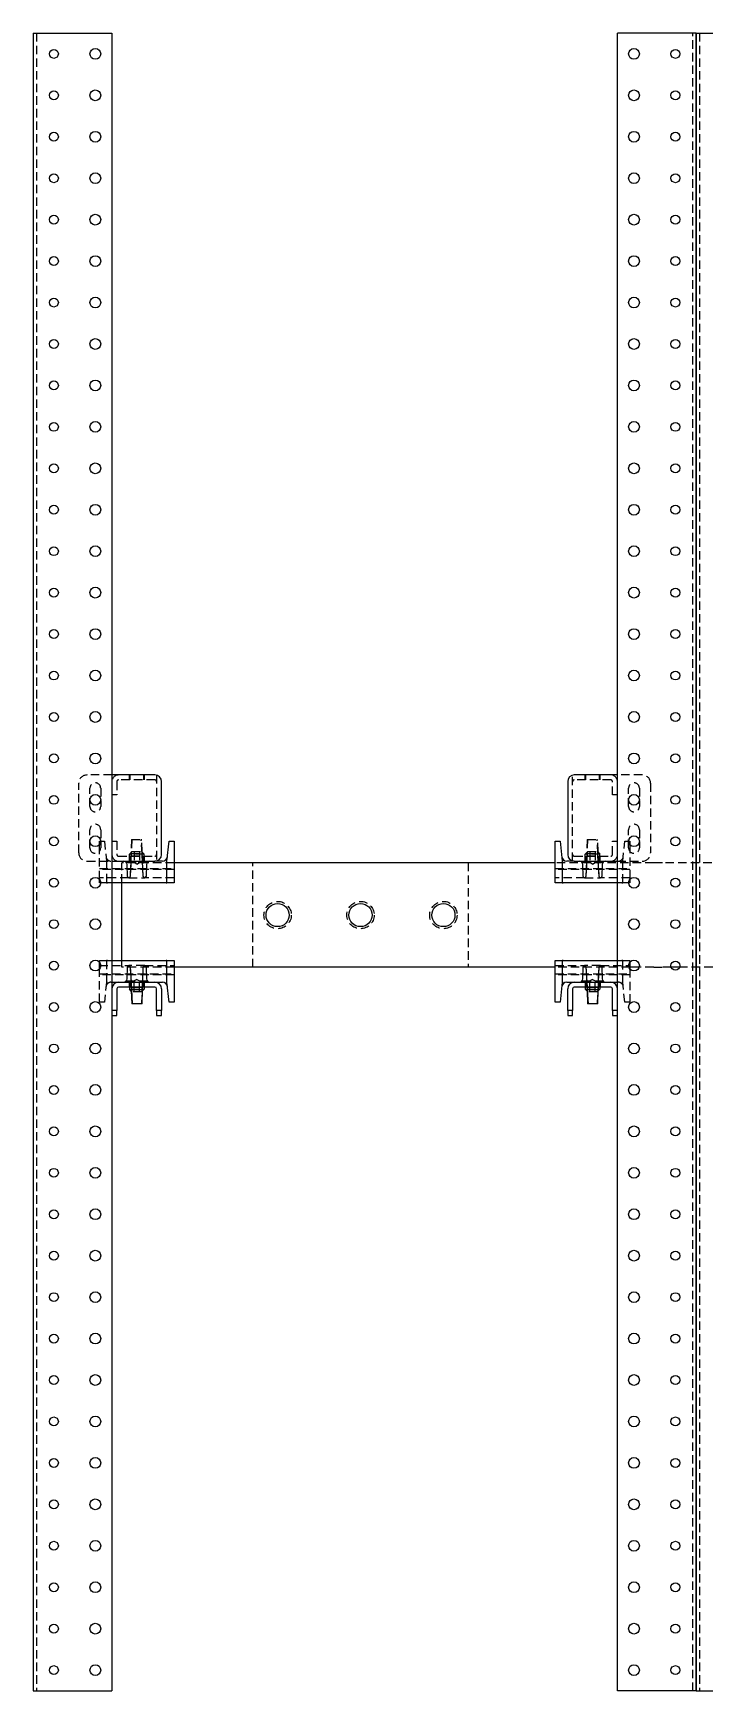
# Model space of a CAD drawing. Header units: millimetres. Extents: x -116965 to 323937, y 291661 to 566926.
# Drawn here: x -14175 to -13922, y 326066 to 326691 of the extents above; entities that cross this region are included whole.
import ezdxf

# ---------------------------------------------------------------- set-up
doc = ezdxf.new("R2010")
doc.units = ezdxf.units.MM
doc.linetypes.add('HIDDEN2', pattern=[4.7625, 3.175, -1.5875])
doc.layers.add('ALPHA', color=255, linetype='Continuous')
doc.layers.add('Pointille_Court', color=40, linetype='HIDDEN2', lineweight=25)

msp = doc.modelspace()

# ---------------------------------------------------------------- linework, layer by layer
at = {"layer": 'ALPHA'}
for p, q in [((-14175.464725, 326690.706516), (-14145.777225, 326690.706516)), ((-14175.464725, 326690.706516), (-14175.464725, 326065.706516)), ((-14145.777225, 326690.706516), (-14145.777225, 326065.706516)), ((-13955.152225, 326065.706516), (-13955.152225, 326690.706516)), ((-13925.464725, 326690.706516), (-13955.152225, 326690.706516)), ((-13925.464725, 326690.706516), (-13895.777225, 326690.706516)), ((-13925.464725, 326690.706516), (-13925.464725, 326065.706516)), ((-13925.464725, 326065.706516), (-13925.464725, 326690.706516)), ((-14129.527225, 326411.019016), (-14145.777225, 326411.019016)), ((-14127.027225, 326381.019016), (-14127.027225, 326408.519016)), ((-13973.902225, 326408.519016), (-13973.902225, 326381.019016)), ((-13955.152225, 326411.019016), (-13971.402225, 326411.019016)), ((-14150.464725, 326384.721106), (-14150.464725, 326386.019016)), ((-14150.464725, 326386.019016), (-14149.995975, 326386.019016)), ((-14125.003007, 326378.519016), (-14124.214725, 326386.019016)), ((-14124.214725, 326386.019016), (-14122.339725, 326386.019016)), ((-14122.339725, 326386.019016), (-14122.339725, 326370.394016)), ((-13978.589725, 326370.394016), (-13978.589725, 326386.019016)), ((-13978.589725, 326386.019016), (-13976.714725, 326386.019016)), ((-13976.714725, 326386.019016), (-13975.926443, 326378.519016)), ((-13950.933475, 326386.019016), (-13950.464725, 326386.019016)), ((-13950.464725, 326386.019016), (-13950.464725, 326384.721106)), ((-14145.777225, 326378.519016), (-14129.527225, 326378.519016)), ((-14139.905523, 326372.721407), (-14140.065852, 326377.312641)), ((-14138.682458, 326378.519016), (-14138.886322, 326372.721294)), ((-14133.927094, 326372.71146), (-14134.253522, 326378.519016)), ((-14132.738598, 326377.312641), (-14132.898927, 326372.721407)), ((-14126.691264, 326378.519016), (-14129.527225, 326378.519016)), ((-14125.003007, 326378.519016), (-14125.314725, 326378.519016)), ((-14125.002225, 326378.519016), (-14125.003007, 326378.519016)), ((-14125.002225, 326370.394016), (-14125.002225, 326378.519016)), ((-13978.589725, 326377.894016), (-14122.339725, 326377.894016)), ((-13975.926443, 326378.519016), (-13975.927225, 326378.519016)), ((-13975.927225, 326378.519016), (-13975.927225, 326370.394016)), ((-13975.614725, 326378.519016), (-13975.926443, 326378.519016)), ((-13971.402225, 326378.519016), (-13974.238186, 326378.519016)), ((-13971.402225, 326378.519016), (-13955.152225, 326378.519016)), ((-13968.030523, 326372.721407), (-13968.190852, 326377.312641)), ((-13966.807458, 326378.519016), (-13967.011322, 326372.721294)), ((-13962.052094, 326372.71146), (-13962.378522, 326378.519016)), ((-13960.863598, 326377.312641), (-13961.023927, 326372.721407)), ((-14150.464725, 326370.394016), (-14150.464725, 326371.691926)), ((-14149.995975, 326370.394016), (-14150.464725, 326370.394016)), ((-14125.314725, 326370.394016), (-14145.777225, 326370.394016)), ((-14142.027225, 326341.019016), (-14142.027225, 326370.394016)), ((-14139.354782, 326372.269016), (-14139.437058, 326372.269016)), ((-14133.367392, 326372.269016), (-14133.459082, 326372.269016)), ((-14125.314725, 326370.394016), (-14125.002225, 326370.394016)), ((-14122.339725, 326370.394016), (-14125.002225, 326370.394016)), ((-13975.927225, 326370.394016), (-13978.589725, 326370.394016)), ((-13975.927225, 326370.394016), (-13975.614725, 326370.394016)), ((-13955.152225, 326370.394016), (-13975.614725, 326370.394016)), ((-13967.479782, 326372.269016), (-13967.562058, 326372.269016)), ((-13961.492392, 326372.269016), (-13961.584082, 326372.269016)), ((-13950.464725, 326370.394016), (-13950.933475, 326370.394016)), ((-13950.464725, 326371.691926), (-13950.464725, 326370.394016)), ((-14150.464725, 326337.846106), (-14150.464725, 326340.441926)), ((-14145.777225, 326341.019016), (-14125.314725, 326341.019016)), ((-14140.065852, 326334.100392), (-14139.905523, 326338.691625)), ((-14139.437058, 326339.144016), (-14139.345368, 326339.144016)), ((-14138.877356, 326338.701572), (-14138.550928, 326332.894016)), ((-14134.121992, 326332.894016), (-14133.918128, 326338.691738)), ((-14133.449668, 326339.144016), (-14133.367392, 326339.144016)), ((-14132.898927, 326338.691625), (-14132.738598, 326334.100392)), ((-14125.002225, 326341.019016), (-14125.314725, 326341.019016)), ((-14125.002225, 326341.019016), (-14122.339725, 326341.019016)), ((-14125.002225, 326332.894016), (-14125.002225, 326341.019016)), ((-14122.339725, 326341.019016), (-14122.339725, 326325.394016)), ((-13978.589725, 326338.519016), (-14122.339725, 326338.519016)), ((-13978.589725, 326341.019016), (-13975.927225, 326341.019016)), ((-13978.589725, 326325.394016), (-13978.589725, 326341.019016)), ((-13975.927225, 326341.019016), (-13975.927225, 326332.894016)), ((-13975.614725, 326341.019016), (-13975.927225, 326341.019016)), ((-13975.614725, 326341.019016), (-13955.152225, 326341.019016)), ((-13968.190852, 326334.100392), (-13968.030523, 326338.691625)), ((-13967.562058, 326339.144016), (-13967.470368, 326339.144016)), ((-13967.002356, 326338.701572), (-13966.675928, 326332.894016)), ((-13962.246992, 326332.894016), (-13962.043128, 326338.691738)), ((-13961.574668, 326339.144016), (-13961.492392, 326339.144016)), ((-13961.023927, 326338.691625), (-13960.863598, 326334.100392)), ((-13950.464725, 326340.441926), (-13950.464725, 326337.846106)), ((-13946.969519, 326338.519016), (-13950.464725, 326338.519016)), ((-13931.709733, 326338.519016), (-13934.844717, 326338.519016)), ((-14145.777225, 326332.894016), (-14143.277225, 326332.894016)), ((-14143.277225, 326332.894016), (-14129.527225, 326332.894016)), ((-14129.527225, 326332.894016), (-14126.691264, 326332.894016)), ((-14125.314725, 326332.894016), (-14125.003007, 326332.894016)), ((-14124.214725, 326325.394016), (-14125.003007, 326332.894016)), ((-14125.003007, 326332.894016), (-14125.002225, 326332.894016)), ((-13975.926443, 326332.894016), (-13976.714725, 326325.394016)), ((-13975.927225, 326332.894016), (-13975.926443, 326332.894016)), ((-13975.926443, 326332.894016), (-13975.614725, 326332.894016)), ((-13974.238186, 326332.894016), (-13971.402225, 326332.894016)), ((-13971.402225, 326332.894016), (-13957.652225, 326332.894016)), ((-13957.652225, 326332.894016), (-13955.152225, 326332.894016)), ((-14143.902225, 326330.394016), (-14143.902225, 326322.269016)), ((-14129.527225, 326331.019016), (-14143.277225, 326331.019016)), ((-14139.152225, 326331.019016), (-14139.152225, 326330.237766)), ((-14138.356925, 326329.442466), (-14139.152225, 326330.237766)), ((-14139.152225, 326330.237766), (-14138.401627, 326330.237766)), ((-14138.486032, 326329.571573), (-14138.277225, 326324.769016)), ((-14138.445539, 326331.019016), (-14138.438513, 326330.894016)), ((-14134.192317, 326330.894016), (-14138.438513, 326330.894016)), ((-14138.438513, 326330.894016), (-14138.385818, 326329.956516)), ((-14134.225282, 326329.956516), (-14138.385818, 326329.956516)), ((-14138.385818, 326329.956516), (-14138.094242, 326324.769016)), ((-14134.407688, 326324.769016), (-14134.225282, 326329.956516)), ((-14134.235917, 326329.654075), (-14133.652225, 326330.237766)), ((-14134.225282, 326329.956516), (-14134.192317, 326330.894016)), ((-14134.215392, 326330.237766), (-14133.652225, 326330.237766)), ((-14134.192317, 326330.894016), (-14134.187922, 326331.019016)), ((-14133.652225, 326331.019016), (-14133.652225, 326330.237766)), ((-14128.902225, 326322.269016), (-14128.902225, 326330.394016)), ((-14127.027225, 326330.394016), (-14127.027225, 326322.269016)), ((-14122.339725, 326325.394016), (-14124.214725, 326325.394016)), ((-13976.714725, 326325.394016), (-13978.589725, 326325.394016)), ((-13973.902225, 326322.269016), (-13973.902225, 326330.394016)), ((-13972.027225, 326330.394016), (-13972.027225, 326322.269016)), ((-13957.652225, 326331.019016), (-13971.402225, 326331.019016)), ((-13967.277225, 326331.019016), (-13967.277225, 326330.237766)), ((-13966.481925, 326329.442466), (-13967.277225, 326330.237766)), ((-13967.277225, 326330.237766), (-13966.526627, 326330.237766)), ((-13966.611032, 326329.571573), (-13966.402225, 326324.769016)), ((-13966.570539, 326331.019016), (-13966.563513, 326330.894016)), ((-13962.317317, 326330.894016), (-13966.563513, 326330.894016)), ((-13966.563513, 326330.894016), (-13966.510818, 326329.956516)), ((-13962.350282, 326329.956516), (-13966.510818, 326329.956516)), ((-13966.510818, 326329.956516), (-13966.219242, 326324.769016)), ((-13962.532688, 326324.769016), (-13962.350282, 326329.956516)), ((-13962.360917, 326329.654075), (-13961.777225, 326330.237766)), ((-13962.350282, 326329.956516), (-13962.317317, 326330.894016)), ((-13962.340392, 326330.237766), (-13961.777225, 326330.237766)), ((-13962.317317, 326330.894016), (-13962.312922, 326331.019016)), ((-13961.777225, 326331.019016), (-13961.777225, 326330.237766)), ((-13957.027225, 326322.269016), (-13957.027225, 326330.394016)), ((-14143.902225, 326322.269016), (-14145.777225, 326322.269016)), ((-14145.777225, 326320.394016), (-14143.902225, 326320.394016)), ((-14143.902225, 326320.394016), (-14143.902225, 326322.269016)), ((-14138.094242, 326324.769016), (-14138.277225, 326324.769016)), ((-14134.407688, 326324.769016), (-14138.094242, 326324.769016)), ((-14128.902225, 326322.269016), (-14128.902225, 326320.394016)), ((-14127.027225, 326322.269016), (-14128.902225, 326322.269016)), ((-14128.902225, 326320.394016), (-14127.027225, 326320.394016)), ((-14127.027225, 326320.394016), (-14127.027225, 326322.269016)), ((-13972.027225, 326322.269016), (-13973.902225, 326322.269016)), ((-13973.902225, 326322.269016), (-13973.902225, 326320.394016)), ((-13973.902225, 326320.394016), (-13972.027225, 326320.394016)), ((-13972.027225, 326320.394016), (-13972.027225, 326322.269016)), ((-13966.219242, 326324.769016), (-13966.402225, 326324.769016)), ((-13962.532688, 326324.769016), (-13966.219242, 326324.769016)), ((-13957.027225, 326322.269016), (-13957.027225, 326320.394016)), ((-13955.152225, 326322.269016), (-13957.027225, 326322.269016)), ((-13957.027225, 326320.394016), (-13955.152225, 326320.394016)), ((-14175.464725, 326065.706516), (-14145.777225, 326065.706516)), ((-13925.464725, 326065.706516), (-13955.152225, 326065.706516)), ((-13925.464725, 326065.706516), (-13895.777225, 326065.706516))]:
    msp.add_line(p, q, dxfattribs=at)
for centre, radius in [((-14167.652225, 326682.894016), 1.6875), ((-14152.027225, 326682.894016), 2.03125), ((-13948.902225, 326682.894016), 2.03125), ((-13933.277225, 326682.894016), 1.6875), ((-14167.652225, 326667.269016), 1.6875), ((-14152.027225, 326667.269016), 2.03125), ((-13948.902225, 326667.269016), 2.03125), ((-13933.277225, 326667.269016), 1.6875), ((-14167.652225, 326651.644016), 1.6875), ((-14152.027225, 326651.644016), 2.03125), ((-13948.902225, 326651.644016), 2.03125), ((-13933.277225, 326651.644016), 1.6875), ((-14167.652225, 326636.019016), 1.6875), ((-14152.027225, 326636.019016), 2.03125), ((-13948.902225, 326636.019016), 2.03125), ((-13933.277225, 326636.019016), 1.6875), ((-14167.652225, 326620.394016), 1.6875), ((-14152.027225, 326620.394016), 2.03125), ((-13948.902225, 326620.394016), 2.03125), ((-13933.277225, 326620.394016), 1.6875), ((-14167.652225, 326604.769016), 1.6875), ((-14152.027225, 326604.769016), 2.03125), ((-13948.902225, 326604.769016), 2.03125), ((-13933.277225, 326604.769016), 1.6875), ((-14167.652225, 326589.144016), 1.6875), ((-14152.027225, 326589.144016), 2.03125), ((-13948.902225, 326589.144016), 2.03125), ((-13933.277225, 326589.144016), 1.6875), ((-14167.652225, 326573.519016), 1.6875), ((-14152.027225, 326573.519016), 2.03125), ((-13948.902225, 326573.519016), 2.03125), ((-13933.277225, 326573.519016), 1.6875), ((-14167.652225, 326557.894016), 1.6875), ((-14152.027225, 326557.894016), 2.03125), ((-13948.902225, 326557.894016), 2.03125), ((-13933.277225, 326557.894016), 1.6875), ((-14167.652225, 326542.269016), 1.6875), ((-14152.027225, 326542.269016), 2.03125), ((-13948.902225, 326542.269016), 2.03125), ((-13933.277225, 326542.269016), 1.6875), ((-14167.652225, 326526.644016), 1.6875), ((-14152.027225, 326526.644016), 2.03125), ((-13948.902225, 326526.644016), 2.03125), ((-13933.277225, 326526.644016), 1.6875), ((-14167.652225, 326511.019016), 1.6875), ((-14152.027225, 326511.019016), 2.03125), ((-13948.902225, 326511.019016), 2.03125), ((-13933.277225, 326511.019016), 1.6875), ((-14167.652225, 326495.394016), 1.6875), ((-14152.027225, 326495.394016), 2.03125), ((-13948.902225, 326495.394016), 2.03125), ((-13933.277225, 326495.394016), 1.6875), ((-14167.652225, 326479.769016), 1.6875), ((-14152.027225, 326479.769016), 2.03125), ((-13948.902225, 326479.769016), 2.03125), ((-13933.277225, 326479.769016), 1.6875), ((-14167.652225, 326464.144016), 1.6875), ((-14152.027225, 326464.144016), 2.03125), ((-13948.902225, 326464.144016), 2.03125), ((-13933.277225, 326464.144016), 1.6875), ((-14167.652225, 326448.519016), 1.6875), ((-14152.027225, 326448.519016), 2.03125), ((-13948.902225, 326448.519016), 2.03125), ((-13933.277225, 326448.519016), 1.6875), ((-14167.652225, 326432.894016), 1.6875), ((-14152.027225, 326432.894016), 2.03125), ((-13948.902225, 326432.894016), 2.03125), ((-13933.277225, 326432.894016), 1.6875), ((-14167.652225, 326417.269016), 1.6875), ((-14152.027225, 326417.269016), 2.03125), ((-13948.902225, 326417.269016), 2.03125), ((-13933.277225, 326417.269016), 1.6875), ((-14167.652225, 326401.644016), 1.6875), ((-14152.027225, 326401.644016), 2.03125), ((-13948.902225, 326401.644016), 2.03125), ((-13933.277225, 326401.644016), 1.6875), ((-14167.652225, 326386.019016), 1.6875), ((-14152.027225, 326386.019016), 2.03125), ((-13948.902225, 326386.019016), 2.03125), ((-13933.277225, 326386.019016), 1.6875), ((-14167.652225, 326370.394016), 1.6875), ((-14152.027225, 326370.394016), 2.03125), ((-13948.902225, 326370.394016), 2.03125), ((-13933.277225, 326370.394016), 1.6875), ((-14083.277225, 326358.206516), 4.375), ((-14052.027225, 326358.206516), 4.375), ((-14020.777225, 326358.206516), 4.375), ((-14167.652225, 326354.769016), 1.6875), ((-14152.027225, 326354.769016), 2.03125), ((-13948.902225, 326354.769016), 2.03125), ((-13933.277225, 326354.769016), 1.6875), ((-14167.652225, 326339.144016), 1.6875), ((-14152.027225, 326339.144016), 2.03125), ((-13948.902225, 326339.144016), 2.03125), ((-13933.277225, 326339.144016), 1.6875), ((-14167.652225, 326323.519016), 1.6875), ((-14152.027225, 326323.519016), 2.03125), ((-13948.902225, 326323.519016), 2.03125), ((-13933.277225, 326323.519016), 1.6875), ((-14167.652225, 326307.894016), 1.6875), ((-14152.027225, 326307.894016), 2.03125), ((-13948.902225, 326307.894016), 2.03125), ((-13933.277225, 326307.894016), 1.6875), ((-14167.652225, 326292.269016), 1.6875), ((-14152.027225, 326292.269016), 2.03125), ((-13948.902225, 326292.269016), 2.03125), ((-13933.277225, 326292.269016), 1.6875), ((-14167.652225, 326276.644016), 1.6875), ((-14152.027225, 326276.644016), 2.03125), ((-13948.902225, 326276.644016), 2.03125), ((-13933.277225, 326276.644016), 1.6875), ((-14167.652225, 326261.019016), 1.6875), ((-14152.027225, 326261.019016), 2.03125), ((-13948.902225, 326261.019016), 2.03125), ((-13933.277225, 326261.019016), 1.6875), ((-14167.652225, 326245.394016), 1.6875), ((-14152.027225, 326245.394016), 2.03125), ((-13948.902225, 326245.394016), 2.03125), ((-13933.277225, 326245.394016), 1.6875), ((-14167.652225, 326229.769016), 1.6875), ((-14152.027225, 326229.769016), 2.03125), ((-13948.902225, 326229.769016), 2.03125), ((-13933.277225, 326229.769016), 1.6875), ((-14167.652225, 326214.144016), 1.6875), ((-14152.027225, 326214.144016), 2.03125), ((-13948.902225, 326214.144016), 2.03125), ((-13933.277225, 326214.144016), 1.6875), ((-14167.652225, 326198.519016), 1.6875), ((-14152.027225, 326198.519016), 2.03125), ((-13948.902225, 326198.519016), 2.03125), ((-13933.277225, 326198.519016), 1.6875), ((-14167.652225, 326182.894016), 1.6875), ((-14152.027225, 326182.894016), 2.03125), ((-13948.902225, 326182.894016), 2.03125), ((-13933.277225, 326182.894016), 1.6875), ((-14167.652225, 326167.269016), 1.6875), ((-14152.027225, 326167.269016), 2.03125), ((-13948.902225, 326167.269016), 2.03125), ((-13933.277225, 326167.269016), 1.6875), ((-14167.652225, 326151.644016), 1.6875), ((-14152.027225, 326151.644016), 2.03125), ((-13948.902225, 326151.644016), 2.03125), ((-13933.277225, 326151.644016), 1.6875), ((-14167.652225, 326136.019016), 1.6875), ((-14152.027225, 326136.019016), 2.03125), ((-13948.902225, 326136.019016), 2.03125), ((-13933.277225, 326136.019016), 1.6875), ((-14167.652225, 326120.394016), 1.6875), ((-14152.027225, 326120.394016), 2.03125), ((-13948.902225, 326120.394016), 2.03125), ((-13933.277225, 326120.394016), 1.6875), ((-14167.652225, 326104.769016), 1.6875), ((-14152.027225, 326104.769016), 2.03125), ((-13948.902225, 326104.769016), 2.03125), ((-13933.277225, 326104.769016), 1.6875), ((-14167.652225, 326089.144016), 1.6875), ((-14152.027225, 326089.144016), 2.03125), ((-13948.902225, 326089.144016), 2.03125), ((-13933.277225, 326089.144016), 1.6875), ((-14167.652225, 326073.519016), 1.6875), ((-14152.027225, 326073.519016), 2.03125), ((-13948.902225, 326073.519016), 2.03125), ((-13933.277225, 326073.519016), 1.6875)]:
    msp.add_circle(centre, radius, dxfattribs=at)
for centre, radius, start, end in [((-14129.527225, 326408.519016), 2.5, 0, 90), ((-13971.402225, 326408.519016), 2.5, 90, 180), ((-14141.315091, 326377.269016), 1.25, 2, 90), ((-14131.489359, 326377.269016), 1.25, 90, 178), ((-14129.527225, 326381.019016), 2.5, 270, 0), ((-14126.691264, 326380.394016), 1.875, 270, 354), ((-13974.238186, 326380.394016), 1.875, 186, 270), ((-13971.402225, 326381.019016), 2.5, 180, 270), ((-13969.440091, 326377.269016), 1.25, 2, 90), ((-13959.614359, 326377.269016), 1.25, 90, 178), ((-14139.437058, 326372.737766), 0.46875, 182, 270), ((-14139.354782, 326372.737766), 0.46875, 270, 357.986157628), ((-14133.459082, 326372.737766), 0.46875, 183.217068854, 270), ((-14133.367392, 326372.737766), 0.46875, 270, 358), ((-13967.562058, 326372.737766), 0.46875, 182, 270), ((-13967.479782, 326372.737766), 0.46875, 270, 357.986157628), ((-13961.584082, 326372.737766), 0.46875, 183.217068854, 270), ((-13961.492392, 326372.737766), 0.46875, 270, 358), ((-14139.437058, 326338.675266), 0.46875, 90, 178), ((-14139.345368, 326338.675266), 0.46875, 3.217068854, 90), ((-14133.449668, 326338.675266), 0.46875, 90, 177.986157628), ((-14133.367392, 326338.675266), 0.46875, 2, 90), ((-13967.562058, 326338.675266), 0.46875, 90, 178), ((-13967.470368, 326338.675266), 0.46875, 3.217068854, 90), ((-13961.574668, 326338.675266), 0.46875, 90, 177.986157628), ((-13961.492392, 326338.675266), 0.46875, 2, 90), ((-14143.277225, 326330.394016), 2.5, 90, 180), ((-14141.315091, 326334.144016), 1.25, 270, 358), ((-14131.489359, 326334.144016), 1.25, 182, 270), ((-14129.527225, 326330.394016), 2.5, 0, 90), ((-14126.691264, 326331.019016), 1.875, 6, 90), ((-13974.238186, 326331.019016), 1.875, 90, 174), ((-13971.402225, 326330.394016), 2.5, 90, 180), ((-13969.440091, 326334.144016), 1.25, 270, 358), ((-13959.614359, 326334.144016), 1.25, 182, 270), ((-13957.652225, 326330.394016), 2.5, 0, 90), ((-14143.277225, 326330.394016), 0.625, 90, 180), ((-14129.527225, 326330.394016), 0.625, 0, 90), ((-13971.402225, 326330.394016), 0.625, 90, 180), ((-13957.652225, 326330.394016), 0.625, 0, 90)]:
    msp.add_arc(centre, radius, start, end, dxfattribs=at)
at = {"layer": 'Pointille_Court'}
for p, q in [((-14174.214725, 326690.706516), (-14174.214725, 326065.706516)), ((-13926.714725, 326065.706516), (-13926.714725, 326690.706516)), ((-13924.214725, 326690.706516), (-13924.214725, 326065.706516)), ((-14158.277225, 326381.644016), (-14158.277225, 326407.894016)), ((-14145.777225, 326411.019016), (-14155.152225, 326411.019016)), ((-14143.902225, 326408.519016), (-14143.902225, 326403.519016)), ((-14129.527225, 326409.144016), (-14143.277225, 326409.144016)), ((-14139.214725, 326411.019016), (-14139.214725, 326409.144016)), ((-14138.995975, 326411.019016), (-14138.995975, 326409.144016)), ((-14133.808475, 326411.019016), (-14133.808475, 326409.144016)), ((-14133.589725, 326411.019016), (-14133.589725, 326409.144016)), ((-14128.902225, 326410.939631), (-14128.902225, 326378.598402)), ((-13972.027225, 326378.598402), (-13972.027225, 326410.939631)), ((-13957.652225, 326409.144016), (-13971.402225, 326409.144016)), ((-13967.339725, 326409.144016), (-13967.339725, 326411.019016)), ((-13967.120975, 326409.144016), (-13967.120975, 326411.019016)), ((-13961.933475, 326409.144016), (-13961.933475, 326411.019016)), ((-13961.714725, 326409.144016), (-13961.714725, 326411.019016)), ((-13957.027225, 326403.519016), (-13957.027225, 326408.519016)), ((-13945.777225, 326411.019016), (-13955.152225, 326411.019016)), ((-13942.652225, 326407.894016), (-13942.652225, 326381.644016)), ((-14154.058475, 326399.144016), (-14154.058475, 326406.019016)), ((-14149.995975, 326406.019016), (-14149.995975, 326399.144016)), ((-14143.902225, 326403.519016), (-14145.777225, 326403.519016)), ((-13955.152225, 326403.519016), (-13957.027225, 326403.519016)), ((-13950.933475, 326399.144016), (-13950.933475, 326406.019016)), ((-13946.870975, 326406.019016), (-13946.870975, 326399.144016)), ((-14154.058475, 326383.519016), (-14154.058475, 326390.394016)), ((-14149.995975, 326390.394016), (-14149.995975, 326383.519016)), ((-13950.933475, 326383.519016), (-13950.933475, 326390.394016)), ((-13946.870975, 326390.394016), (-13946.870975, 326383.519016)), ((-14150.464725, 326371.691926), (-14150.464725, 326384.721106)), ((-14149.995975, 326386.019016), (-14148.589725, 326386.019016)), ((-14148.589725, 326386.019016), (-14147.801443, 326378.519016)), ((-14145.777225, 326386.019016), (-14143.902225, 326386.019016)), ((-14143.902225, 326386.019016), (-14143.902225, 326381.019016)), ((-14138.214725, 326382.112766), (-14139.152225, 326381.175266)), ((-14138.277225, 326386.644016), (-14138.88273, 326372.717405)), ((-14138.579168, 326381.456516), (-14138.612133, 326380.519016)), ((-14138.396762, 326386.644016), (-14138.579168, 326381.456516)), ((-14138.579168, 326381.456516), (-14134.418632, 326381.456516)), ((-14138.396762, 326386.644016), (-14134.710208, 326386.644016)), ((-14138.214725, 326382.112766), (-14134.589725, 326382.112766)), ((-14137.402225, 326382.112766), (-14137.402225, 326378.519016)), ((-14135.402225, 326382.112766), (-14135.402225, 326378.519016)), ((-14134.710208, 326386.644016), (-14134.527225, 326386.644016)), ((-14134.418632, 326381.456516), (-14134.710208, 326386.644016)), ((-14134.589725, 326382.112766), (-14133.652225, 326381.175266)), ((-14133.92172, 326372.717405), (-14134.527225, 326386.644016)), ((-14134.418632, 326381.456516), (-14134.301681, 326381.456516)), ((-14134.365937, 326380.519016), (-14134.418632, 326381.456516)), ((-13966.339725, 326382.112766), (-13967.277225, 326381.175266)), ((-13966.402225, 326386.644016), (-13967.00773, 326372.717405)), ((-13966.704168, 326381.456516), (-13966.737133, 326380.519016)), ((-13966.521762, 326386.644016), (-13966.704168, 326381.456516)), ((-13966.704168, 326381.456516), (-13962.543632, 326381.456516)), ((-13966.521762, 326386.644016), (-13962.835208, 326386.644016)), ((-13966.339725, 326382.112766), (-13962.714725, 326382.112766)), ((-13965.527225, 326382.112766), (-13965.527225, 326378.519016)), ((-13963.527225, 326382.112766), (-13963.527225, 326378.519016)), ((-13962.835208, 326386.644016), (-13962.652225, 326386.644016)), ((-13962.543632, 326381.456516), (-13962.835208, 326386.644016)), ((-13962.714725, 326382.112766), (-13961.777225, 326381.175266)), ((-13962.04672, 326372.717405), (-13962.652225, 326386.644016)), ((-13962.543632, 326381.456516), (-13962.426681, 326381.456516)), ((-13962.490937, 326380.519016), (-13962.543632, 326381.456516)), ((-13957.027225, 326386.019016), (-13955.152225, 326386.019016)), ((-13957.027225, 326381.019016), (-13957.027225, 326386.019016)), ((-13953.128007, 326378.519016), (-13952.339725, 326386.019016)), ((-13952.339725, 326386.019016), (-13950.933475, 326386.019016)), ((-13950.464725, 326384.721106), (-13950.464725, 326371.691926)), ((-14155.152225, 326378.519016), (-14145.777225, 326378.519016)), ((-14150.464725, 326375.706516), (-14122.339725, 326375.706516)), ((-14122.339725, 326375.394016), (-14150.464725, 326375.394016)), ((-14147.802225, 326378.519016), (-14147.802225, 326370.394016)), ((-14143.277225, 326380.394016), (-14129.527225, 326380.394016)), ((-14142.027225, 326370.394016), (-14142.027225, 326377.894016)), ((-14122.339725, 326377.894016), (-14142.027225, 326377.894016)), ((-14140.152225, 326378.519016), (-14140.152225, 326378.050266)), ((-14132.652225, 326378.050266), (-14140.152225, 326378.050266)), ((-14139.214725, 326380.394016), (-14139.214725, 326378.519016)), ((-14139.152225, 326378.519016), (-14139.152225, 326381.175266)), ((-14133.652225, 326381.175266), (-14139.152225, 326381.175266)), ((-14138.995975, 326380.394016), (-14138.995975, 326378.519016)), ((-14138.612133, 326380.519016), (-14138.682458, 326378.519016)), ((-14138.612133, 326380.519016), (-14134.365937, 326380.519016)), ((-14136.402225, 326377.449406), (-14137.402225, 326378.050266)), ((-14136.402225, 326377.449406), (-14135.402225, 326378.050266)), ((-14134.365937, 326380.519016), (-14134.260921, 326380.519016)), ((-14134.253522, 326378.519016), (-14134.365937, 326380.519016)), ((-14133.808475, 326380.394016), (-14133.808475, 326378.519016)), ((-14133.652225, 326378.519016), (-14133.652225, 326381.175266)), ((-14133.589725, 326380.394016), (-14133.589725, 326378.519016)), ((-14132.652225, 326378.519016), (-14132.652225, 326378.050266)), ((-14092.652225, 326338.519016), (-14092.652225, 326377.894016)), ((-14011.402225, 326377.894016), (-14011.402225, 326338.519016)), ((-13941.468851, 326377.894016), (-13978.589725, 326377.894016)), ((-13978.589725, 326375.706516), (-13950.464725, 326375.706516)), ((-13950.464725, 326375.394016), (-13978.589725, 326375.394016)), ((-13971.402225, 326380.394016), (-13957.652225, 326380.394016)), ((-13968.277225, 326378.519016), (-13968.277225, 326378.050266)), ((-13960.777225, 326378.050266), (-13968.277225, 326378.050266)), ((-13967.339725, 326378.519016), (-13967.339725, 326380.394016)), ((-13967.277225, 326378.519016), (-13967.277225, 326381.175266)), ((-13961.777225, 326381.175266), (-13967.277225, 326381.175266)), ((-13967.120975, 326378.519016), (-13967.120975, 326380.394016)), ((-13966.737133, 326380.519016), (-13966.807458, 326378.519016)), ((-13966.737133, 326380.519016), (-13962.490937, 326380.519016)), ((-13964.527225, 326377.449406), (-13965.527225, 326378.050266)), ((-13964.527225, 326377.449406), (-13963.527225, 326378.050266)), ((-13962.490937, 326380.519016), (-13962.385921, 326380.519016)), ((-13962.378522, 326378.519016), (-13962.490937, 326380.519016)), ((-13961.933475, 326378.519016), (-13961.933475, 326380.394016)), ((-13961.777225, 326378.519016), (-13961.777225, 326381.175266)), ((-13961.714725, 326378.519016), (-13961.714725, 326380.394016)), ((-13960.777225, 326378.519016), (-13960.777225, 326378.050266)), ((-13955.152225, 326378.519016), (-13945.777225, 326378.519016)), ((-13953.127225, 326370.394016), (-13953.127225, 326378.519016)), ((-13938.154288, 326377.894016), (-13941.468851, 326377.894016)), ((-13895.777225, 326377.894016), (-13938.154288, 326377.894016)), ((-14139.437058, 326372.269016), (-14150.464725, 326372.269016)), ((-14147.802225, 326370.394016), (-14149.995975, 326370.394016)), ((-14147.802225, 326370.394016), (-14147.489725, 326370.394016)), ((-14145.777225, 326370.394016), (-14147.489725, 326370.394016)), ((-14139.354782, 326372.269016), (-14133.459082, 326372.269016)), ((-14122.339725, 326372.269016), (-14133.367392, 326372.269016)), ((-13967.562058, 326372.269016), (-13978.589725, 326372.269016)), ((-13967.479782, 326372.269016), (-13961.584082, 326372.269016)), ((-13950.464725, 326372.269016), (-13961.492392, 326372.269016)), ((-13953.439725, 326370.394016), (-13955.152225, 326370.394016)), ((-13953.439725, 326370.394016), (-13953.127225, 326370.394016)), ((-13950.933475, 326370.394016), (-13953.127225, 326370.394016)), ((-14150.464725, 326341.019016), (-14147.802225, 326341.019016)), ((-14150.464725, 326340.441926), (-14150.464725, 326341.019016)), ((-14150.464725, 326339.144016), (-14139.437058, 326339.144016)), ((-14150.464725, 326325.394016), (-14150.464725, 326337.846106)), ((-14147.802225, 326341.019016), (-14147.802225, 326332.894016)), ((-14147.489725, 326341.019016), (-14147.802225, 326341.019016)), ((-14147.489725, 326341.019016), (-14145.777225, 326341.019016)), ((-14142.027225, 326338.519016), (-14142.027225, 326341.019016)), ((-14122.339725, 326338.519016), (-14142.027225, 326338.519016)), ((-14133.449668, 326339.144016), (-14139.345368, 326339.144016)), ((-14138.88273, 326338.695627), (-14138.486032, 326329.571573)), ((-14134.527225, 326324.769016), (-14133.92172, 326338.695627)), ((-14133.367392, 326339.144016), (-14122.339725, 326339.144016)), ((-13978.589725, 326339.144016), (-13967.562058, 326339.144016)), ((-13950.464725, 326338.519016), (-13978.589725, 326338.519016)), ((-13961.574668, 326339.144016), (-13967.470368, 326339.144016)), ((-13967.00773, 326338.695627), (-13966.611032, 326329.571573)), ((-13962.652225, 326324.769016), (-13962.04672, 326338.695627)), ((-13961.492392, 326339.144016), (-13950.464725, 326339.144016)), ((-13955.152225, 326341.019016), (-13953.439725, 326341.019016)), ((-13953.127225, 326341.019016), (-13953.439725, 326341.019016)), ((-13953.127225, 326341.019016), (-13950.464725, 326341.019016)), ((-13953.127225, 326332.894016), (-13953.127225, 326341.019016)), ((-13950.464725, 326341.019016), (-13950.464725, 326340.441926)), ((-13950.464725, 326337.846106), (-13950.464725, 326325.394016)), ((-13941.468851, 326338.519016), (-13946.969519, 326338.519016)), ((-13941.468851, 326338.519016), (-13938.154288, 326338.519016)), ((-13934.844717, 326338.519016), (-13938.154288, 326338.519016)), ((-13919.219717, 326338.519016), (-13931.709733, 326338.519016)), ((-14150.464725, 326336.019016), (-14122.339725, 326336.019016)), ((-14122.339725, 326335.706516), (-14150.464725, 326335.706516)), ((-14147.801443, 326332.894016), (-14148.589725, 326325.394016)), ((-14147.802225, 326332.894016), (-14147.801443, 326332.894016)), ((-14147.801443, 326332.894016), (-14147.489725, 326332.894016)), ((-14146.113186, 326332.894016), (-14145.777225, 326332.894016)), ((-14140.152225, 326332.894016), (-14140.152225, 326333.362766)), ((-14140.152225, 326333.362766), (-14132.652225, 326333.362766)), ((-14139.214725, 326332.894016), (-14139.214725, 326331.019016)), ((-14139.152225, 326332.894016), (-14139.152225, 326331.019016)), ((-14138.995975, 326332.894016), (-14138.995975, 326331.019016)), ((-14138.550928, 326332.894016), (-14138.445539, 326331.019016)), ((-14136.402225, 326333.963627), (-14137.402225, 326333.362766)), ((-14137.402225, 326329.300266), (-14137.402225, 326332.894016)), ((-14136.402225, 326333.963627), (-14135.402225, 326333.362766)), ((-14135.402225, 326329.300266), (-14135.402225, 326332.894016)), ((-14134.187922, 326331.019016), (-14134.121992, 326332.894016)), ((-14133.808475, 326332.894016), (-14133.808475, 326331.019016)), ((-14133.652225, 326332.894016), (-14133.652225, 326331.019016)), ((-14133.589725, 326332.894016), (-14133.589725, 326331.019016)), ((-14132.652225, 326332.894016), (-14132.652225, 326333.362766)), ((-13978.589725, 326336.019016), (-13950.464725, 326336.019016)), ((-13950.464725, 326335.706516), (-13978.589725, 326335.706516)), ((-13968.277225, 326332.894016), (-13968.277225, 326333.362766)), ((-13968.277225, 326333.362766), (-13960.777225, 326333.362766)), ((-13967.339725, 326332.894016), (-13967.339725, 326331.019016)), ((-13967.277225, 326332.894016), (-13967.277225, 326331.019016)), ((-13967.120975, 326332.894016), (-13967.120975, 326331.019016)), ((-13966.675928, 326332.894016), (-13966.570539, 326331.019016)), ((-13964.527225, 326333.963627), (-13965.527225, 326333.362766)), ((-13965.527225, 326329.300266), (-13965.527225, 326332.894016)), ((-13964.527225, 326333.963627), (-13963.527225, 326333.362766)), ((-13963.527225, 326329.300266), (-13963.527225, 326332.894016)), ((-13962.312922, 326331.019016), (-13962.246992, 326332.894016)), ((-13961.933475, 326332.894016), (-13961.933475, 326331.019016)), ((-13961.777225, 326332.894016), (-13961.777225, 326331.019016)), ((-13961.714725, 326332.894016), (-13961.714725, 326331.019016)), ((-13960.777225, 326332.894016), (-13960.777225, 326333.362766)), ((-13955.152225, 326332.894016), (-13954.816264, 326332.894016)), ((-13953.439725, 326332.894016), (-13953.128007, 326332.894016)), ((-13952.339725, 326325.394016), (-13953.128007, 326332.894016)), ((-13953.128007, 326332.894016), (-13953.127225, 326332.894016)), ((-14148.589725, 326325.394016), (-14150.464725, 326325.394016)), ((-14138.438513, 326330.894016), (-14138.543529, 326330.894016)), ((-14138.385818, 326329.956516), (-14138.502768, 326329.956516)), ((-14138.401627, 326330.237766), (-14134.215392, 326330.237766)), ((-14138.214725, 326329.300266), (-14138.356925, 326329.442466)), ((-14134.589725, 326329.300266), (-14138.214725, 326329.300266)), ((-14134.589725, 326329.300266), (-14134.235917, 326329.654075)), ((-13966.563513, 326330.894016), (-13966.668529, 326330.894016)), ((-13966.510818, 326329.956516), (-13966.627768, 326329.956516)), ((-13966.526627, 326330.237766), (-13962.340392, 326330.237766)), ((-13966.339725, 326329.300266), (-13966.481925, 326329.442466)), ((-13962.714725, 326329.300266), (-13966.339725, 326329.300266)), ((-13962.714725, 326329.300266), (-13962.360917, 326329.654075)), ((-13950.464725, 326325.394016), (-13952.339725, 326325.394016))]:
    msp.add_line(p, q, dxfattribs=at)
for centre in [(-14083.277225, 326358.206516), (-14052.027225, 326358.206516), (-14020.777225, 326358.206516)]:
    msp.add_circle(centre, 5.15625, dxfattribs=at)
for centre, radius, start, end in [((-14155.152225, 326407.894016), 3.125, 90, 180), ((-14152.027225, 326406.019016), 2.03125, 0, 180), ((-14143.277225, 326408.519016), 2.5, 90, 180), ((-14143.277225, 326408.519016), 0.625, 90, 180), ((-14129.527225, 326408.519016), 0.625, 0, 90), ((-13971.402225, 326408.519016), 0.625, 90, 180), ((-13957.652225, 326408.519016), 2.5, 0, 90), ((-13957.652225, 326408.519016), 0.625, 0, 90), ((-13948.902225, 326406.019016), 2.03125, 0, 180), ((-13945.777225, 326407.894016), 3.125, 0, 90), ((-14152.027225, 326399.144016), 2.03125, 180, 0), ((-13948.902225, 326399.144016), 2.03125, 180, 0), ((-14152.027225, 326390.394016), 2.03125, 0, 180), ((-13948.902225, 326390.394016), 2.03125, 0, 180), ((-14155.152225, 326381.644016), 3.125, 180, 270), ((-14152.027225, 326383.519016), 2.03125, 180, 0), ((-13948.902225, 326383.519016), 2.03125, 180, 0), ((-13945.777225, 326381.644016), 3.125, 270, 0), ((-14146.113186, 326380.394016), 1.875, 186, 270), ((-14143.277225, 326381.019016), 2.5, 180, 270), ((-14143.277225, 326381.019016), 0.625, 180, 270), ((-14129.527225, 326381.019016), 0.625, 270, 0), ((-13971.402225, 326381.019016), 0.625, 180, 270), ((-13957.652225, 326381.019016), 0.625, 270, 0), ((-13957.652225, 326381.019016), 2.5, 270, 0), ((-13954.816264, 326380.394016), 1.875, 270, 354), ((-14139.351037, 326372.737766), 0.46875, 270, 357.510447077), ((-14133.453413, 326372.737766), 0.46875, 182.489552923, 270), ((-13967.476037, 326372.737766), 0.46875, 270, 357.510447077), ((-13961.578413, 326372.737766), 0.46875, 182.489552923, 270), ((-14139.351037, 326338.675266), 0.46875, 2.489552923, 90), ((-14133.453413, 326338.675266), 0.46875, 90, 177.510447077), ((-13967.476037, 326338.675266), 0.46875, 2.489552923, 90), ((-13961.578413, 326338.675266), 0.46875, 90, 177.510447077), ((-14146.113186, 326331.019016), 1.875, 90, 174), ((-13954.816264, 326331.019016), 1.875, 6, 90)]:
    msp.add_arc(centre, radius, start, end, dxfattribs=at)

doc.saveas('drawing.dxf')
